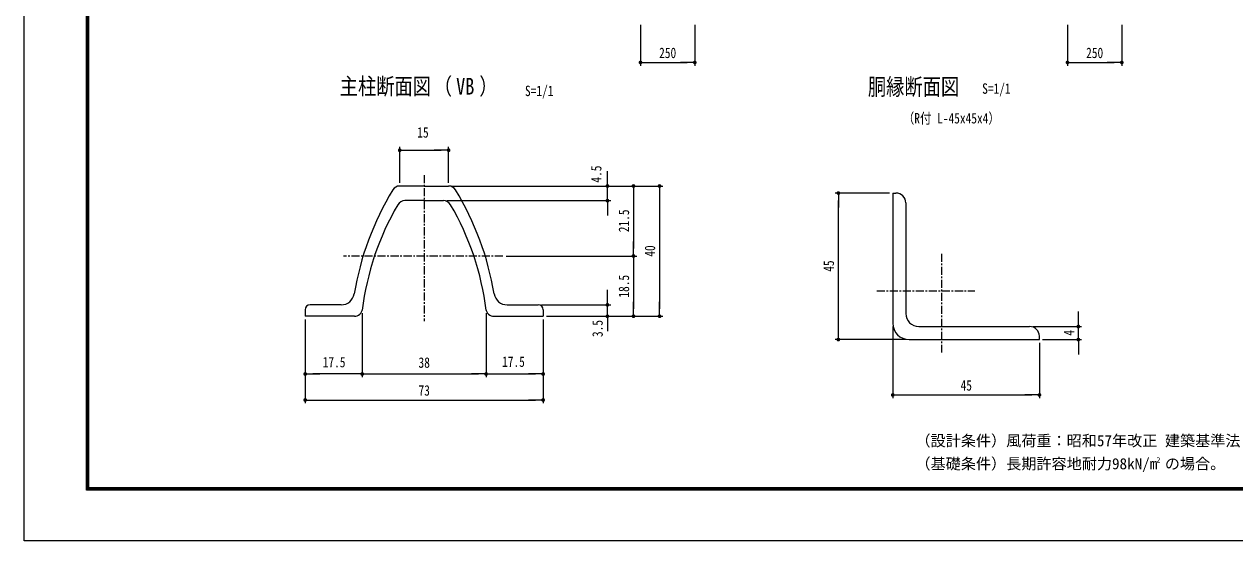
# Model space of a CAD drawing. Units: millimetres, scale not verified. Extents: x -4455 to 4455, y -3150 to 3150.
# Drawn here: x -4455 to 1118, y -3150 to -770 of the extents above; entities that cross this region are included whole.
import ezdxf
from ezdxf.enums import TextEntityAlignment as Align

# ---------------------------------------------------------------- set-up
doc = ezdxf.new("R2010")
doc.units = ezdxf.units.MM
doc.header["$LTSCALE"] = 30
doc.linetypes.add('USER1', pattern=[2, 1.25, -0.25, 0.25, -0.25])
doc.linetypes.add('USER4', pattern=[1.125, 0.75, -0.125, 0.125, -0.125])
for name, color, linetype, lineweight in [('0-3_D-STR-DIM', 1, 'Continuous', 18), ('0-4_D-BMK', 2, 'USER4', 13), ('0-B_SUNPOU', 1, 'Continuous', 18), ('0-D_5寸法', 3, 'Continuous', 18), ('1-0_9断面', 7, 'Continuous', 9), ('1-1_D-TTL', 7, 'Continuous', 9)]:
    doc.layers.add(name, color=color, linetype=linetype, lineweight=lineweight)
doc.layers.add('0-8_D-TTL-TXT', color=7, linetype='Continuous')
doc.styles.add('ＭＳ ゴシック', font='')
doc.styles.get('ＭＳ ゴシック').set_extended_font_data('MS Gothic')

# ---------------------------------------------------------------- blocks, each defined once
blk = doc.blocks.new('M1')
at = {"layer": '0-B_SUNPOU'}
blk.add_line((-7.5, 0), (-57.86, 0), dxfattribs=at)
for points in [[(0, 0), (-7.5, 0), (-7.44, 0.94)], [(0, 0), (-7.44, -0.94), (-7.5, 0)], [(0, 0), (-7.44, 0.94), (-7.26, 1.87)], [(0, 0), (-7.26, -1.87), (-7.44, -0.94)], [(0, 0), (-7.26, 1.87), (-6.97, 2.76)], [(0, 0), (-6.97, -2.76), (-7.26, -1.87)], [(0, 0), (-6.97, 2.76), (-6.57, 3.61)], [(0, 0), (-6.57, -3.61), (-6.97, -2.76)], [(0, 0), (-6.57, 3.61), (-6.07, 4.41)], [(0, 0), (-6.07, -4.41), (-6.57, -3.61)], [(0, 0), (-6.07, 4.41), (-5.47, 5.13)], [(0, 0), (-5.47, -5.13), (-6.07, -4.41)], [(0, 0), (-5.47, 5.13), (-4.78, 5.78)], [(0, 0), (-4.78, -5.78), (-5.47, -5.13)], [(0, 0), (-4.78, 5.78), (-4.02, 6.33)], [(0, 0), (-4.02, -6.33), (-4.78, -5.78)], [(0, 0), (-4.02, 6.33), (-3.19, 6.79)], [(0, 0), (-3.19, -6.79), (-4.02, -6.33)], [(0, 0), (-3.19, 6.79), (-2.32, 7.13)], [(0, 0), (-2.32, -7.13), (-3.19, -6.79)], [(0, 0), (-2.32, 7.13), (-1.41, 7.37)], [(0, 0), (-1.41, -7.37), (-2.32, -7.13)], [(0, 0), (-1.41, 7.37), (-0.47, 7.49)], [(0, 0), (-0.47, -7.49), (-1.41, -7.37)], [(0, 0), (-0.47, 7.49), (0.47, 7.49)], [(0, 0), (0.47, -7.49), (-0.47, -7.49)], [(0, 0), (0.47, 7.49), (1.41, 7.37)], [(0, 0), (1.41, 7.37), (2.32, 7.13)], [(0, 0), (2.32, 7.13), (3.19, 6.79)], [(0, 0), (3.19, 6.79), (4.02, 6.33)], [(0, 0), (4.02, 6.33), (4.78, 5.78)], [(0, 0), (4.78, 5.78), (5.47, 5.13)], [(0, 0), (5.47, 5.13), (6.07, 4.41)], [(0, 0), (6.07, 4.41), (6.57, 3.61)], [(0, 0), (6.57, 3.61), (6.97, 2.76)], [(0, 0), (6.97, 2.76), (7.26, 1.87)], [(0, 0), (7.26, 1.87), (7.44, 0.94)], [(0, 0), (7.44, 0.94), (7.5, 0)], [(0, 0), (1.41, -7.37), (0.47, -7.49)], [(0, 0), (2.32, -7.13), (1.41, -7.37)], [(0, 0), (3.19, -6.79), (2.32, -7.13)], [(0, 0), (4.02, -6.33), (3.19, -6.79)], [(0, 0), (4.78, -5.78), (4.02, -6.33)], [(0, 0), (5.47, -5.13), (4.78, -5.78)], [(0, 0), (6.07, -4.41), (5.47, -5.13)], [(0, 0), (6.57, -3.61), (6.07, -4.41)], [(0, 0), (6.97, -2.76), (6.57, -3.61)], [(0, 0), (7.26, -1.87), (6.97, -2.76)], [(0, 0), (7.44, -0.94), (7.26, -1.87)], [(0, 0), (7.5, 0), (7.44, -0.94)]]:
    blk.add_solid(points, dxfattribs=at)

msp = doc.modelspace()

# ---------------------------------------------------------------- linework, layer by layer
at = {"layer": '0-3_D-STR-DIM'}
for p, q in [((-1618.02, -772.99), (-1618.02, -961.11)), ((-1368.02, -772.99), (-1368.02, -961.11)), ((347.37, -772.99), (347.37, -961.11)), ((597.37, -772.99), (597.37, -961.11)), ((-1583.52, -946.11), (-1402.52, -946.11)), ((381.87, -946.11), (562.87, -946.11)), ((-2726.12, -1500.44), (-2726.12, -1335.46)), ((-2501.14, -1500.44), (-2501.14, -1335.46)), ((-2691.62, -1350.46), (-2535.64, -1350.46)), ((-1770.21, -1480.94), (-1770.21, -1446.44)), ((-2486.16, -1515.44), (-1635.21, -1515.44)), ((-2486.16, -1515.44), (-1515.21, -1515.44)), ((-2486.16, -1515.44), (-1755.21, -1515.44)), ((-1770.21, -1582.94), (-1770.21, -1515.44)), ((-1650.21, -1549.94), (-1650.21, -1803.44)), ((-1530.21, -1549.94), (-1530.21, -2080.94)), ((-471.88, -1547.82), (-722.21, -1547.82)), ((-2509.66, -1582.94), (-1755.21, -1582.94)), ((-707.21, -2188.32), (-707.21, -1582.32)), ((-1770.21, -1617.44), (-1770.21, -1651.94)), ((-2235.92, -1837.94), (-1635.21, -1837.94)), ((-2235.92, -1837.94), (-1635.21, -1837.94)), ((-1650.21, -1872.44), (-1650.21, -2080.94)), ((-1770.21, -2028.44), (-1770.21, -1993.94)), ((-2898.64, -2101.19), (-2898.64, -2396.53)), ((-2898.64, -2103.74), (-2898.64, -2396.53)), ((-2328.64, -2102.04), (-2328.64, -2396.53)), ((-2328.64, -2102.88), (-2328.64, -2396.53)), ((-2073.64, -2062.94), (-1755.21, -2062.94)), ((-2051.14, -2115.44), (-1515.21, -2115.44)), ((-2051.14, -2115.44), (-1635.21, -2115.44)), ((-2051.14, -2115.44), (-1755.21, -2115.44)), ((-1770.21, -2115.44), (-1770.21, -2062.94)), ((397.54, -2128.32), (397.54, -2093.82)), ((-3161.14, -2130.44), (-3161.14, -2516.53)), ((-3161.14, -2130.44), (-3161.14, -2396.53)), ((-2066.14, -2130.44), (-2066.14, -2396.53)), ((-2066.14, -2130.44), (-2066.14, -2516.53)), ((-1770.21, -2149.94), (-1770.21, -2184.44)), ((-456.88, -2162.82), (-456.88, -2493.26)), ((188.12, -2162.82), (412.54, -2162.82)), ((397.54, -2222.82), (397.54, -2162.82)), ((-396.88, -2222.82), (-722.21, -2222.82)), ((233.12, -2222.82), (412.54, -2222.82)), ((218.12, -2237.82), (218.12, -2493.26)), ((397.54, -2257.32), (397.54, -2291.82)), ((-2933.14, -2381.53), (-3126.64, -2381.53)), ((-2864.14, -2381.53), (-2363.14, -2381.53)), ((-2294.14, -2381.53), (-2100.64, -2381.53)), ((-3126.64, -2501.53), (-2100.64, -2501.53)), ((-422.38, -2478.26), (183.62, -2478.26))]:
    msp.add_line(p, q, dxfattribs=at)
at = {"layer": '0-4_D-BMK', "linetype": 'USER1'}
for p, q in [((-2613.64, -1465.31), (-2613.64, -2138.76)), ((-2250.92, -1837.94), (-2984.54, -1837.94)), ((-231.88, -1827.59), (-231.88, -2283.14)), ((-530.82, -1997.82), (-79.72, -1997.82))]:
    msp.add_line(p, q, dxfattribs=at)
at = {"layer": '1-0_9断面'}
for p, q in [((-2613.64, -1515.44), (-2726.12, -1515.44)), ((-2613.64, -1515.44), (-2501.16, -1515.44)), ((-456.88, -1547.82), (-456.88, -2147.82)), ((-456.88, -1547.82), (-441.88, -1547.82)), ((-2613.64, -1582.94), (-2702.62, -1582.94)), ((-2613.64, -1582.94), (-2524.66, -1582.94)), ((-396.88, -1592.82), (-396.88, -2102.82)), ((-3161.14, -2085.44), (-3161.14, -2115.44)), ((-2934.97, -2115.44), (-3161.14, -2115.44)), ((-2994.99, -2062.94), (-3138.64, -2062.94)), ((-2292.31, -2115.44), (-2066.14, -2115.44)), ((-2232.29, -2062.94), (-2088.64, -2062.94)), ((-2066.14, -2085.44), (-2066.14, -2115.44)), ((-336.88, -2162.82), (173.12, -2162.82))]:
    msp.add_line(p, q, dxfattribs=at)
msp.add_lwpolyline([(-381.88, -2222.82), (218.12, -2222.82), (218.12, -2207.82)], dxfattribs=at)
for centre, radius, start, end in [((-1596.86, -2236.44), 1357.5, 148.81495, 170.5186), ((-2726.12, -1552.94), 37.5, 90, 148.81495), ((-2501.16, -1552.94), 37.5, 31.18505, 90), ((-3630.42, -2236.44), 1357.5, 9.4814, 31.18505), ((-441.88, -1592.82), 45, 0, 90), ((-1647.73, -2238.27), 1260, 149.65378, 173.11487), ((-2702.62, -1620.44), 37.5, 90, 149.98767), ((-2524.66, -1620.44), 37.5, 30.01233, 90), ((-3579.55, -2238.27), 1260, 6.88513, 30.34622), ((-2994.99, -2002.94), 60, 270, 350.5186), ((-2232.29, -2002.94), 60, 189.4814, 270), ((-3138.64, -2085.44), 22.5, 90, 180), ((-2934.97, -2077.94), 37.5, 270, 352.36249), ((-2292.31, -2077.94), 37.5, 187.63751, 270), ((-2088.64, -2085.44), 22.5, 0, 90), ((-336.88, -2102.82), 60, 180, 270), ((-381.88, -2147.82), 75, 180, 270), ((173.12, -2207.82), 45, 0, 90)]:
    msp.add_arc(centre, radius, start, end, dxfattribs=at)
at = {"layer": '1-1_D-TTL', "color": 2, "lineweight": 18}
msp.add_lwpolyline([(-4454.62, 3150.24), (4455.08, 3150.24), (4455.08, -3150.19), (-4454.62, -3150.19)], close=True, dxfattribs=at)
at = {"layer": '1-1_D-TTL'}
for points in [[(-4168.24, 2916.89), (4168.69, 2916.89), (4168.69, -2916.84), (-4168.24, -2916.84)], [(-4165.59, 2914.24), (4166.04, 2914.24), (4166.04, -2914.19), (-4165.59, -2914.19)], [(-4162.93, 2911.59), (4163.39, 2911.59), (4163.39, -2911.54), (-4162.93, -2911.54)], [(-4160.28, 2908.94), (4160.74, 2908.94), (4160.74, -2908.88), (-4160.28, -2908.88)], [(-4157.63, 2906.28), (4158.09, 2906.28), (4158.09, -2906.23), (-4157.63, -2906.23)]]:
    msp.add_lwpolyline(points, close=True, dxfattribs=at)

# ---------------------------------------------------------------- block references
at = {"layer": '0-3_D-STR-DIM', "xscale": 1.15, "yscale": 1.15}
for p, rotation in [((-1618.02, -946.11), 180), ((347.37, -946.11), 180), ((-2726.12, -1350.46), 180), ((-1770.21, -1515.44), 270), ((-1650.21, -1515.44), 90), ((-1530.21, -1515.44), 90), ((-707.21, -1547.82), 90), ((-1770.21, -1582.94), 90), ((-1650.21, -1837.94), 270), ((-1650.21, -1837.94), 90), ((-1770.21, -2062.94), 270), ((-1650.21, -2115.44), 270), ((-1530.21, -2115.44), 270), ((-1770.21, -2115.44), 90), ((397.54, -2162.82), 270), ((-707.21, -2222.82), 270), ((397.54, -2222.82), 90), ((-3161.14, -2381.53), 180), ((-2898.64, -2381.53), 180), ((-2328.64, -2381.53), 180), ((-3161.14, -2501.53), 180), ((-456.88, -2478.26), 180)]:
    msp.add_blockref('M1', p, dxfattribs=dict(at, rotation=rotation))
for p in [(-1368.02, -946.11), (597.37, -946.11), (-2501.14, -1350.46), (-2898.64, -2381.53), (-2328.64, -2381.53), (-2066.14, -2381.53), (-2066.14, -2501.53), (218.12, -2478.26)]:
    msp.add_blockref('M1', p, dxfattribs=at)

# ---------------------------------------------------------------- texts
at = {"layer": '0-3_D-STR-DIM', "color": 3, "style": 'ＭＳ ゴシック', "width": 0.8}
for s, p in [('250', (-1532.22, -940.36)), ('250', (433.17, -940.36)), ('15', (-2645.4, -1306.7)), ('17.5', (-3080.68, -2365.33)), ('38', (-2639.66, -2367.36)), ('17.5', (-2255.06, -2363.31)), ('73', (-2639.72, -2495.78)), ('45', (-144.66, -2472.51))]:
    msp.add_text(s, height=48.17, dxfattribs=at).set_placement(p, align=Align.BOTTOM_LEFT)
for s, p in [('4.5', (-1783.3, -1499.79)), ('21.5', (-1655.96, -1728.37)), ('40', (-1535.96, -1841.24)), ('45', (-712.96, -1910.6)), ('18.5', (-1655.96, -2029.69)), ('3.5', (-1777.21, -2211.41)), ('4', (392.98, -2205.15))]:
    msp.add_text(s, height=48.17, rotation=90, dxfattribs=at).set_placement(p, align=Align.BOTTOM_LEFT)
at = {"layer": '0-8_D-TTL-TXT', "style": 'ＭＳ ゴシック', "width": 0.8}
for s, p in [('主柱断面図', (-3002.26, -1117.48)), ('（   ）', (-2569.4, -1117.48)), ('VB', (-2466.52, -1117.48)), ('胴縁断面図', (-571.23, -1119.53))]:
    msp.add_text(s, height=76.98, dxfattribs=at).set_placement(p, align=Align.BOTTOM_LEFT)
at = {"layer": '0-8_D-TTL-TXT', "style": 'ＭＳ ゴシック'}
for s, height, p in [('（設計条件）風荷重：昭和57年改正 建築基準法・同施行令に基づく風圧力に準拠。', 51.03, (-352.39, -2729.74)), ('（基礎条件）長期許容地耐力98kN/m の場合。', 51.03, (-352.39, -2835.81)), ('2', 25.51, (756.51, -2797.82))]:
    msp.add_text(s, height=height, dxfattribs=at).set_placement(p, align=Align.BOTTOM_LEFT)
at = {"layer": '0-D_5寸法', "style": 'ＭＳ ゴシック', "width": 0.8}
for s, p in [('S=1/1', (-2149.67, -1115.61)), ('S=1/1', (-45.21, -1105.06)), ('（R付 L-45x45x4）', (-410.18, -1241.71))]:
    msp.add_text(s, height=48.17, dxfattribs=at).set_placement(p, align=Align.BOTTOM_LEFT)

doc.saveas('drawing.dxf')
